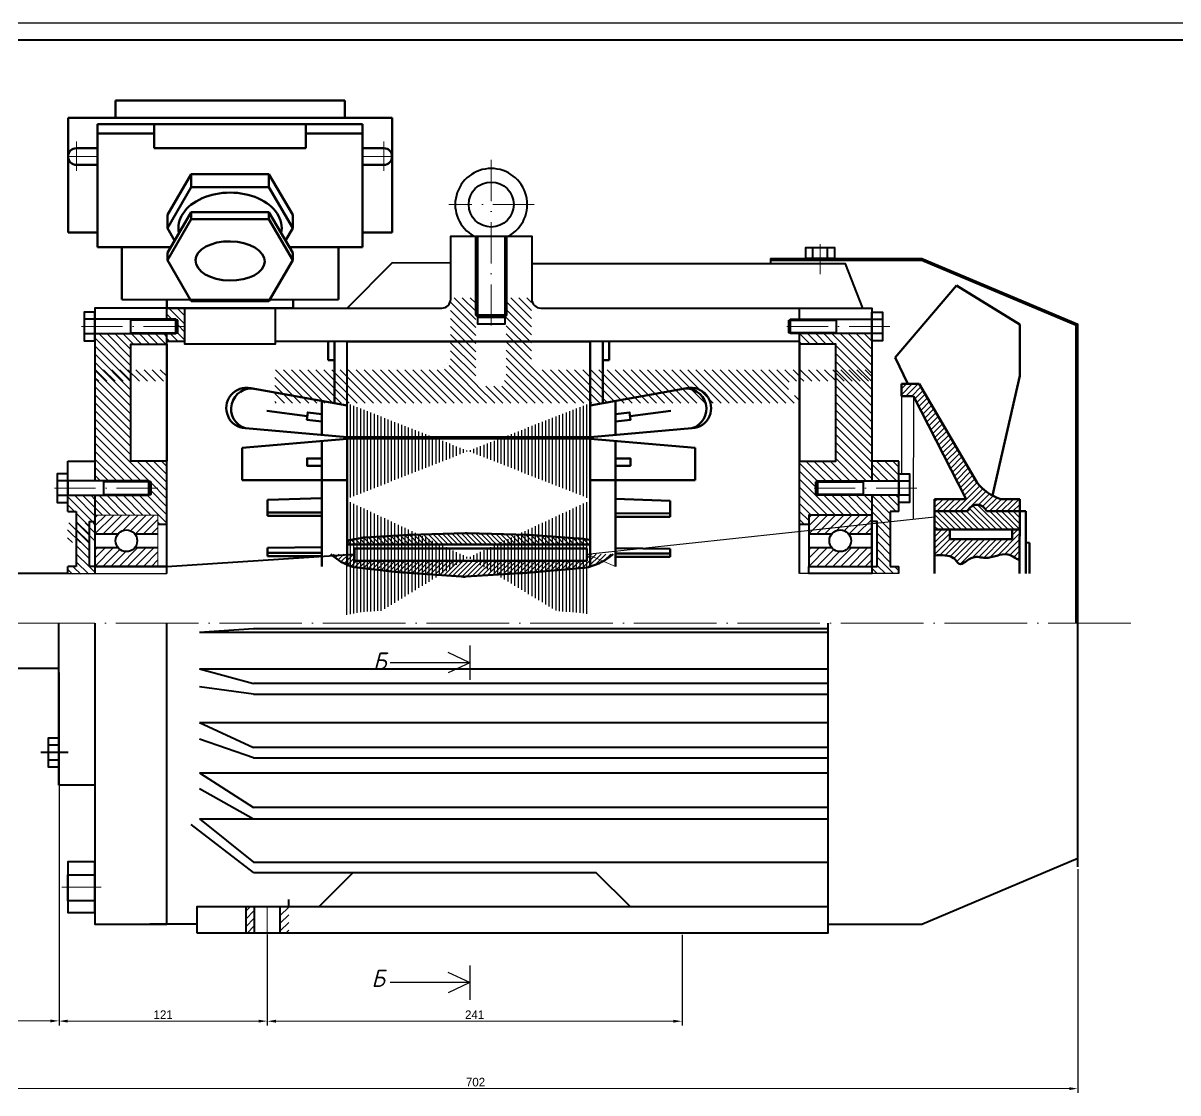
# Model space of a CAD drawing. Header units: millimetres. Extents: x 0 to 840, y 0 to 594.
# Drawn here: x 184 to 519.6, y 283 to 594 of the extents above; entities that cross this region are included whole.
import ezdxf

# ---------------------------------------------------------------- set-up
doc = ezdxf.new("R2010")
doc.units = ezdxf.units.MM
for name, pattern in [('ACAD_ISO04W100', [30, 24, -3, 0, -3]), ('ACAD_ISO10W100', [18, 12, -3, 0, -3]), ('DASHDOT', [25.4, 12.7, -6.35, 0, -6.35])]:
    doc.linetypes.add(name, pattern=pattern)
for name, color, linetype, lineweight in [('Размеры', 2, 'Continuous', 15), ('РамкаТолстая', 7, 'Continuous', 40), ('Толстая', 5, 'Continuous', 40), ('Тонкая', 3, 'Continuous', 20), ('ШтрихП', 7, 'ACAD_ISO10W100', 13), ('ШтрихПОсь', 7, 'ACAD_ISO04W100', 15)]:
    doc.layers.add(name, color=color, linetype=linetype, lineweight=lineweight)
doc.styles.add('ЕСКД', font='GOST Common.ttf', dxfattribs={"oblique": 15})
doc.dimstyles.new('2to1', dxfattribs={"dimtxt": 2.5, "dimasz": 2.5, "dimexe": 1.25, "dimexo": 0.625, "dimtad": 1, "dimlfac": 2, "dimtxsty": 'Standard', "dimcen": 2.5, "dimadec": 0, "dimazin": 0, "dimtfac": 1, "dimtmove": 0, "dimatfit": 3, "dimfxl": 1, "dimlwd": -1, "dimarcsym": 0})
pattern_1 = [(45, (-687.5532, -63.3303), (-0.8492381, 0.8492381), [])]

# ---------------------------------------------------------------- blocks, each defined once
blk = doc.blocks.new('*D8')
at = {"layer": 'Defpoints', "color": 0, "lineweight": -3, "transparency": 16777216}
for p in [(139.48, 406.82), (194.48, 405.82), (139.48, 303.94)]:
    blk.add_point(p, dxfattribs=at)
at = {"layer": 'Размеры', "color": 0, "lineweight": -2, "transparency": 16777216}
for p, q in [((139.48, 406.19), (139.48, 302.69)), ((194.48, 405.19), (194.48, 302.69))]:
    blk.add_line(p, q, dxfattribs=at)
at = {"layer": 'Размеры', "color": 0, "transparency": 16777216}
blk.add_line((191.98, 303.94), (141.98, 303.94), dxfattribs=at)
at = {"layer": 'Размеры', "color": 0, "lineweight": -3, "transparency": 16777216}
for points in [[(141.98, 304.35), (141.98, 303.52), (139.48, 303.94)], [(191.98, 304.35), (191.98, 303.52), (194.48, 303.94)]]:
    blk.add_solid(points, dxfattribs=at)
at = {"layer": 'Размеры', "color": 0, "transparency": 16777216, "insert": (167.54, 305.81), "char_height": 2.5, "attachment_point": 5}
blk.add_mtext('110', dxfattribs=at)
blk = doc.blocks.new('*D9')
at = {"layer": 'Defpoints', "color": 0, "lineweight": -3, "transparency": 16777216}
for p in [(254.98, 329.57), (375.48, 329.57), (375.48, 303.85)]:
    blk.add_point(p, dxfattribs=at)
at = {"layer": 'Размеры', "color": 0, "lineweight": -2, "transparency": 16777216}
for p, q in [((254.98, 328.94), (254.98, 302.6)), ((375.48, 328.94), (375.48, 302.6))]:
    blk.add_line(p, q, dxfattribs=at)
at = {"layer": 'Размеры', "color": 0, "transparency": 16777216}
blk.add_line((257.48, 303.85), (372.98, 303.85), dxfattribs=at)
at = {"layer": 'Размеры', "color": 0, "lineweight": -3, "transparency": 16777216}
for points in [[(257.48, 304.27), (257.48, 303.44), (254.98, 303.85)], [(372.98, 304.27), (372.98, 303.44), (375.48, 303.85)]]:
    blk.add_solid(points, dxfattribs=at)
at = {"layer": 'Размеры', "color": 0, "transparency": 16777216, "insert": (315.23, 305.73), "char_height": 2.5, "attachment_point": 5}
blk.add_mtext('241', dxfattribs=at)
blk = doc.blocks.new('*D10')
at = {"layer": 'Defpoints', "color": 0, "lineweight": -3, "transparency": 16777216}
for p in [(139.48, 410.82), (490.48, 348.71), (490.48, 284.26)]:
    blk.add_point(p, dxfattribs=at)
at = {"layer": 'Размеры', "color": 0, "lineweight": -2, "transparency": 16777216}
for p, q in [((139.48, 410.19), (139.48, 283.01)), ((490.48, 348.09), (490.48, 283.01))]:
    blk.add_line(p, q, dxfattribs=at)
at = {"layer": 'Размеры', "color": 0, "transparency": 16777216}
blk.add_line((141.98, 284.26), (487.98, 284.26), dxfattribs=at)
at = {"layer": 'Размеры', "color": 0, "lineweight": -3, "transparency": 16777216}
for points in [[(141.98, 284.67), (141.98, 283.84), (139.48, 284.26)], [(487.98, 284.67), (487.98, 283.84), (490.48, 284.26)]]:
    blk.add_solid(points, dxfattribs=at)
at = {"layer": 'Размеры', "color": 0, "transparency": 16777216, "insert": (315.49, 286.13), "char_height": 2.5, "attachment_point": 5}
blk.add_mtext('702', dxfattribs=at)
blk = doc.blocks.new('*D11')
at = {"layer": 'Defpoints', "color": 0, "lineweight": -3, "transparency": 16777216}
for p in [(194.48, 405.82), (254.98, 320.78, 155), (254.98, 303.88)]:
    blk.add_point(p, dxfattribs=at)
at = {"layer": 'Размеры', "color": 0, "lineweight": -2, "transparency": 16777216}
for p, q in [((194.48, 405.19), (194.48, 302.63)), ((254.98, 320.15), (254.98, 302.63))]:
    blk.add_line(p, q, dxfattribs=at)
at = {"layer": 'Размеры', "color": 0, "transparency": 16777216}
blk.add_line((196.98, 303.88), (252.48, 303.88), dxfattribs=at)
at = {"layer": 'Размеры', "color": 0, "lineweight": -3, "transparency": 16777216}
for points in [[(196.98, 304.29), (196.98, 303.46), (194.48, 303.88)], [(252.48, 304.29), (252.48, 303.46), (254.98, 303.88)]]:
    blk.add_solid(points, dxfattribs=at)
at = {"layer": 'Размеры', "color": 0, "transparency": 16777216, "insert": (224.73, 305.75), "char_height": 2.5, "attachment_point": 5}
blk.add_mtext('121', dxfattribs=at)

msp = doc.modelspace()

# ---------------------------------------------------------------- hatches: boundary and pattern name
at = {"transparency": 33554687}
h = msp.add_hatch(dxfattribs=at)
h.set_pattern_fill('ANSI31', color=256, scale=0.31367, angle=45, style=0)
h.set_pattern_definition([(90, (102.8603, 135.9725), (-0.9959035, 2e-16), [])])
h.paths.add_polyline_path([(278.1107, 483.5258), (278.1107, 455.6803), (313.441, 469.603)])
h.paths.add_polyline_path([(348.7713, 483.5258), (313.441, 469.603), (348.7713, 455.6803)])
h = msp.add_hatch(dxfattribs=at)
h.set_pattern_fill('ANSI31', color=256, scale=0.31367, angle=45, style=0)
h.set_pattern_definition([(90, (102.86, 136.1876), (-0.9959035, 2e-16), [])])
edge = h.paths.add_edge_path()
edge.add_line((278.1107, 422.0001), (281.7967, 422.7162))
edge.add_arc((284.6366, 405.4265), 17.5213, 91.262502, 99.327847, ccw=False)
edge.add_line((284.2506, 422.9436), (288.2528, 423.1667))
edge.add_line((288.2528, 423.1667), (313.441, 438.6042))
edge.add_line((313.441, 438.6042), (278.1107, 455.2082))
edge.add_line((278.1107, 455.2082), (278.1107, 422.0001))
edge = h.paths.add_edge_path()
edge.add_line((345.3035, 422.6503), (348.7713, 422.1814))
edge.add_line((348.7713, 422.1814), (348.7713, 455.2082))
edge.add_line((348.7713, 455.2082), (313.441, 438.6042))
edge.add_line((313.441, 438.6042), (339.0937, 423.1001))
edge.add_line((339.0937, 423.1001), (342.1848, 422.8684))
edge.add_arc((341.34, 388.3798), 34.4989, 83.402888, 88.596809, ccw=False)
h = msp.add_hatch(dxfattribs=at)
h.set_pattern_fill('ANSI31', scale=0.314, angle=90)
h.set_pattern_definition([(135, (-1.0474, 22.1116), (-0.7049501, -0.7049501), [])])
edge = h.paths.add_edge_path()
edge.add_arc((344.6823, 435.2283), 9, 82.312184, 85.895344)
edge.add_line((345.3265, 444.2052), (331.0612, 445.2289))
edge.add_arc((330.417, 436.252), 9, 85.895344, 88.441643)
edge.add_line((330.6618, 445.2486), (313.0513, 445.7277))
edge.add_arc((312.8065, 436.7311), 9, 88.441643, 91.835615)
edge.add_line((312.5183, 445.7264), (296.4111, 445.2102))
edge.add_arc((296.6994, 436.2149), 9, 91.835615, 93.318156)
edge.add_line((296.1785, 445.1998), (283.2049, 444.4476))
edge.add_arc((283.7259, 435.4627), 9, 93.318156, 100.862421)
edge.add_line((282.0298, 444.3014), (278.18, 443.5627))
edge.add_line((278.18, 443.5627), (278.18, 442.4767))
edge.add_line((278.18, 442.4767), (348.8555, 442.4767))
edge.add_line((348.8555, 442.4767), (348.8561, 443.7465))
edge.add_line((348.8561, 443.7465), (345.8863, 444.1474))
h = msp.add_hatch(dxfattribs=at)
h.set_pattern_fill('ANSI31', scale=0.314)
h.set_pattern_definition([(45, (-1.0474, 21.785), (-0.7049501, 0.7049501), [])])
edge = h.paths.add_edge_path()
edge.add_line((348.2805, 435.8475), (351.3332, 436.9321))
edge.add_arc((337.9196, 462.6573), 29.0123, 297.538533, 303.232082)
edge.add_line((353.8192, 438.3897), (355.5178, 439.6646))
edge.add_line((355.5178, 439.6646), (351.6626, 439.6327))
edge.add_line((351.6626, 439.6327), (347.8643, 439.6646))
edge.add_line((347.8643, 439.6646), (347.8643, 437.6753))
edge.add_line((347.8643, 437.6753), (280.3602, 437.6753))
edge.add_line((280.3602, 437.6753), (280.3588, 439.6645))
edge.add_line((280.3588, 439.6645), (276.2959, 439.6327))
edge.add_line((276.2959, 439.6327), (273.4292, 439.6646))
edge.add_line((273.4292, 439.6646), (274.2752, 438.903))
edge.add_arc((302.5545, 475.6927), 46.4026, 232.451522, 235.667134)
edge.add_line((276.3834, 437.3746), (277.404, 436.9039))
edge.add_arc((282.7806, 446.7152), 11.188, 241.277591, 256.428559)
edge.add_line((280.1552, 435.8397), (292.9301, 434.4016))
edge.add_line((292.9301, 434.4016), (311.284, 433.1115))
edge.add_arc((312.0947, 442.0749), 9, 264.831802, 273.542837)
edge.add_line((312.6509, 433.0921), (328.5285, 434.0752))
edge.add_arc((328.4384, 443.0747), 9, 270.573455, 275.03502)
edge.add_line((329.2283, 434.1094), (346.0135, 435.5883))
edge.add_arc((344.6223, 457.8014), 22.2567, 273.583634, 279.460239)
at = {"layer": 'Тонкая'}
h = msp.add_hatch(dxfattribs=at)
h.set_pattern_fill('ANSI31', scale=0.523412, angle=90, style=0)
h.set_pattern_definition([(135, (0, -17.9695), (-1.175093, -1.175093), [])])
edge = h.paths.add_edge_path()
edge.add_line((409.5958, 485.6938), (406.9787, 485.6938))
edge.add_line((406.9787, 485.6938), (406.9787, 485.9547))
edge.add_line((406.9787, 485.9547), (406.4553, 485.9547))
edge.add_line((406.4553, 485.9547), (406.4553, 489.6202))
edge.add_line((406.4553, 489.6202), (406.9787, 489.6203))
edge.add_line((406.9787, 489.6203), (406.9787, 489.8812))
edge.add_line((406.9787, 489.8812), (409.5958, 489.8811))
edge.add_line((409.5958, 489.8811), (409.5958, 493.2089))
edge.add_line((409.5958, 493.2089), (334.4468, 493.2089))
edge.add_arc((334.379, 495.8266), 2.6186, 180.345334, 271.482971, ccw=False)
edge.add_line((331.7605, 495.8109), (331.7604, 514.1454))
edge.add_line((331.7604, 514.1454), (324.4327, 514.1454))
edge.add_line((324.4327, 514.1454), (324.4327, 491.1153))
edge.add_line((324.4327, 491.1153), (323.9093, 490.5919))
edge.add_line((323.9093, 490.5919), (323.9093, 488.4982))
edge.add_line((323.9093, 488.4982), (316.0581, 488.4982))
edge.add_line((316.0581, 488.4982), (316.0581, 490.5919))
edge.add_line((316.0581, 490.5919), (315.5347, 491.1153))
edge.add_line((315.5347, 491.1153), (315.5347, 514.1454))
edge.add_line((315.5347, 514.1454), (308.2069, 514.1454))
edge.add_line((308.2069, 514.1454), (308.221, 495.8109))
edge.add_arc((305.5801, 495.8499), 2.6412, 270.982393, 359.153655, ccw=False)
edge.add_line((305.6254, 493.209), (257.1743, 493.2089))
edge.add_line((257.1743, 493.2089), (257.1742, 483.5258))
edge.add_line((257.1742, 483.5258), (409.5958, 483.5258))
edge.add_line((409.5958, 483.5258), (409.5958, 485.6938))
h = msp.add_hatch(dxfattribs=at)
h.set_pattern_fill('ANSI31', scale=0.523412, angle=90, style=0)
h.set_pattern_definition([(135, (52.7321, 10.3384), (-1.175093, -1.175093), [])])
h.paths.add_polyline_path([(231.073, 507.3395), (231.0733, 511.2472), (225.8392, 511.2472), (225.8392, 507.9194), (228.4562, 507.9194), (228.4562, 507.6585), (228.9796, 507.6585), (228.9796, 503.993), (228.4562, 503.993), (228.4562, 503.7321), (227.7046, 503.7321), (225.8392, 503.7321), (225.8392, 501.5641), (231.0733, 501.5641), (231.073, 502.8955)])
h = msp.add_hatch(dxfattribs=at)
h.set_pattern_fill('ANSI31', scale=0.523412, angle=90, style=0)
h.paths.add_polyline_path([(225.8388, 466.6733), (215.3706, 466.6733), (215.3706, 500.6951), (225.8388, 500.6951), (225.8388, 503.6482), (204.9024, 503.6482), (204.9024, 460.9158), (220.6047, 460.9158), (221.1281, 460.6549), (221.1281, 456.9894), (220.6047, 456.7285), (204.9024, 456.7285), (204.9024, 450.9709), (223.2218, 450.9709), (223.2218, 448.3539), (225.8388, 448.3539)])
h = msp.add_hatch(dxfattribs=at)
h.set_pattern_fill('ANSI31', scale=0.523412, angle=90, style=0)
h.set_pattern_definition([(135, (236.4684, 0.0552), (-1.175093, -1.175093), [])])
h.paths.add_polyline_path([(409.6652, 466.6733), (420.1334, 466.6733), (420.1336, 500.6951), (409.6654, 500.6951), (409.6654, 503.6482), (430.6015, 503.6482), (430.6019, 460.9433), (414.8995, 460.8882), (414.3761, 460.6549), (414.3761, 456.9894), (414.8995, 456.7285), (430.6019, 456.7285), (430.6019, 450.9709), (412.2824, 450.9709), (412.2824, 448.3539), (409.6654, 448.3539)])
h = msp.add_hatch(dxfattribs=at)
h.set_pattern_fill('ANSI31', scale=0.523412, angle=90, style=0)
h.set_pattern_definition([(135, (-9.1223, 7.0651), (-1.175093, -1.175093), [])])
h.paths.add_polyline_path([(225.7695, 493.2089), (204.8331, 493.2089), (204.8331, 489.8811), (225.7695, 489.8811)])
h = msp.add_hatch(dxfattribs=at)
h.set_pattern_fill('ANSI31', scale=0.523412, angle=90, style=0)
h.set_pattern_definition([(135, (195.6404, 7.0651), (-1.175093, -1.175093), [])])
h.paths.add_polyline_path([(430.5322, 493.2089), (409.5958, 493.2089), (409.5958, 489.8811), (430.5322, 489.8811)])
h = msp.add_hatch(dxfattribs=at)
h.set_pattern_fill('ANSI31', scale=0.378269, style=0)
h.set_pattern_definition(pattern_1)
h.paths.add_polyline_path([(458.0134, 455.6475), (448.8783, 455.6475), (448.8783, 452.117), (458.5206, 452.117, -0.69407154), (463.9409, 452.117), (473.5833, 452.117), (473.587, 455.6475), (468.0786, 455.6475, -0.15316732), (461.1221, 460.5547), (444.4214, 489.0957), (439.2404, 489.0957), (439.2404, 485.5652), (442.7709, 485.5652)])
h = msp.add_hatch(dxfattribs=at)
h.set_pattern_fill('ANSI31', scale=0.523412, angle=90, style=0)
h.set_pattern_definition([(135, (-18.1636, -27.9278), (-1.175093, -1.175093), [])])
h.paths.add_polyline_path([(438.4527, 466.6733), (430.6015, 466.6733), (430.6015, 460.9158), (438.4527, 460.9158)])
h = msp.add_hatch(dxfattribs=at)
h.set_pattern_fill('ANSI31', scale=0.523412, angle=90, style=0)
h.paths.add_polyline_path([(203.3379, 448.9435), (204.9081, 448.9435), (204.9016, 456.5329), (197.0504, 456.5329), (197.0512, 454.6348), (197.0512, 451.8222), (199.498, 451.8222), (199.4988, 435.8523), (197.0528, 435.8523), (197.0504, 433.7645), (204.9016, 433.7645), (204.9025, 435.8582), (203.333, 435.8582)])
h = msp.add_hatch(dxfattribs=at)
h.set_pattern_fill('ANSI31', scale=0.523412, angle=90, style=0)
h.set_pattern_definition([(135, (-10.451, -2e-13), (-1.175093, -1.175093), [])])
h.paths.add_polyline_path([(438.4527, 436.0478), (436.0059, 436.0478), (436.0059, 452.0178), (438.4527, 452.0178), (438.4527, 456.7285), (430.6015, 456.7285), (430.6015, 449.139), (432.1718, 449.139), (432.1718, 436.0537), (430.6015, 435.979), (430.6015, 433.9601), (438.4527, 433.9601)])
h.paths.add_polyline_path([(432.1718, 449.139), (432.1718, 449.1764), (432.1718, 436.0163), (432.1718, 436.0537)], flags=17)
h = msp.add_hatch(dxfattribs=at)
h.set_pattern_fill('ANSI31', scale=0.378269, angle=90, style=0)
h.set_pattern_definition([(135, (-687.5532, -63.3303), (-0.8492381, -0.8492381), [])])
h.paths.add_polyline_path([(473.5777, 446.7512), (473.5833, 452.117), (463.9409, 452.117, 0.69407154), (458.5206, 452.117), (448.8783, 452.117), (448.8783, 446.777)])
h = msp.add_hatch(dxfattribs=at)
h.set_pattern_fill('ANSI31', scale=0.523412, angle=180, style=0)
h.set_pattern_definition([(225, (139.4759, 262.5427), (1.175093, -1.175093), [])])
h.paths.add_polyline_path([(204.9024, 450.9709), (204.9024, 445.4953), (211.6268, 445.4953, -0.4753116), (216.4973, 445.4953), (223.2218, 445.4953), (223.2218, 450.9709)])
h.paths.add_polyline_path([(211.6268, 441.5293), (204.9024, 441.5293), (204.9024, 436.0537), (223.2218, 436.0537), (223.2218, 441.5293), (216.4973, 441.5293, -0.4753116)])
h = msp.add_hatch(dxfattribs=at)
h.set_pattern_fill('ANSI31', scale=0.523412, angle=180, style=0)
h.set_pattern_definition([(225, (346.8556, 262.5427), (1.175093, -1.175093), [])])
h.paths.add_polyline_path([(412.2821, 450.9709), (412.2821, 445.4953), (419.0066, 445.4953, -0.4753116), (423.8771, 445.4953), (430.6015, 445.4953), (430.6015, 450.9709)])
h.paths.add_polyline_path([(419.0066, 441.5293), (412.2821, 441.5293), (412.2821, 436.0537), (430.6015, 436.0537), (430.6015, 441.5293), (423.8771, 441.5293, -0.4753116)])
h = msp.add_hatch(dxfattribs=at)
h.set_pattern_fill('ANSI31', scale=0.523412, angle=180, style=0)
h.set_pattern_definition([(225, (346.8556, 262.5427), (1.175093, -1.175093), [])])
h.paths.add_polyline_path([(430.6015, 450.9709), (430.6015, 445.4953), (423.8771, 445.4953, 0.4753116), (419.0066, 445.4953), (412.2821, 445.4953), (412.2821, 450.9709)])
h.paths.add_polyline_path([(423.8771, 441.5293), (430.6015, 441.5293), (430.6015, 436.0537), (412.2821, 436.0537), (412.2821, 441.5293), (419.0066, 441.5293, 0.4753116)])
h = msp.add_hatch(dxfattribs=at)
h.set_pattern_fill('ANSI31', scale=0.523412, angle=90, style=0)
h.set_pattern_definition([(135, (15.1532, -8.3547), (-1.175093, -1.175093), [])])
h.paths.add_polyline_path([(204.8331, 448.7189), (196.9819, 448.7189), (196.9819, 442.9614), (204.8331, 442.9614)])
h = msp.add_hatch(dxfattribs=at)
h.set_pattern_fill('ANSI31', scale=0.378269, style=0)
h.set_pattern_definition(pattern_1)
edge = h.paths.add_edge_path()
edge.add_spline(control_points=[(448.8783, 439.2744), (450.7843, 439.4413), (454.6119, 439.2952), (456.1184, 435.3889), (459.7963, 439.6855), (464.5635, 437.6596), (469.4388, 440.8298), (472.3872, 438.4055), (473.5683, 437.7915)], knot_values=[8.39764704, 8.39764704, 8.39764704, 8.39764704, 15.65161844, 20.21215071, 29.15591881, 36.1428954, 49.20022098, 56.92013542, 56.92013542, 56.92013542, 56.92013542], degree=3, periodic=0)
edge.add_line((473.5683, 437.7915), (473.5777, 446.7512))
edge.add_line((473.5777, 446.7512), (471.4253, 446.7534))
edge.add_line((471.4253, 446.7534), (471.4224, 443.9479))
edge.add_line((471.4224, 443.9479), (453.263, 443.9479))
edge.add_line((453.263, 443.9479), (453.263, 446.7724))
edge.add_line((453.263, 446.7724), (448.8783, 446.777))
edge.add_line((448.8783, 446.777), (448.8783, 439.2744))
at = {"layer": 'ШтрихП'}
h = msp.add_hatch(dxfattribs=at)
h.set_pattern_fill('ANSI31', color=256, scale=0.5)
h.set_pattern_definition([(45, (29.6763, -1e-12), (-1.122532, 1.122532), [])])
h.paths.add_polyline_path([(251.2259, 337.0662), (248.7414, 337.0662), (248.7414, 329.5662), (251.2259, 329.5662)])
h = msp.add_hatch(dxfattribs=at)
h.set_pattern_fill('ANSI31', color=256, scale=0.5)
h.set_pattern_definition([(45, (29.6763, 0), (-1.122532, 1.122532), [])])
h.paths.add_polyline_path([(258.7259, 337.0662), (261.2104, 337.0662), (261.2104, 329.5662), (258.7259, 329.5662)])

# ---------------------------------------------------------------- linework, layer by layer
at = {"color": 7, "linetype": 'Continuous'}
msp.add_line((840, 594), (0, 594), dxfattribs=at)
at = {"lineweight": 50, "transparency": 33554687}
for p, q in [((270.8439, 455.8969, -1028.614), (255.0128, 455.3751, -1028.614)), ((255.0128, 451.732, -1028.614), (255.0128, 455.3751, -1028.614)), ((356.1768, 455.6596, -1028.614), (372.0079, 455.1378, -1028.614)), ((372.0079, 451.4947, -1028.614), (372.0079, 455.1378, -1028.614)), ((255.0128, 450.732, -1028.614), (255.0128, 451.732, -1028.614)), ((255.0128, 451.732, -1028.614), (270.8439, 451.6999, -1028.614)), ((270.8439, 450.732, -1028.614), (255.0128, 450.732, -1028.614)), ((372.0079, 451.4947, -1028.614), (356.1768, 451.4626, -1028.614)), ((356.1768, 450.4947, -1028.614), (372.0079, 450.4947, -1028.614)), ((372.0079, 450.4947, -1028.614), (372.0079, 451.4947, -1028.614)), ((255.0128, 440.0531, -1028.614), (255.0128, 441.453, -1028.614)), ((255.0128, 440.0531, -1028.614), (255.0128, 441.453, -1028.614)), ((255.0138, 441.453, -1028.614), (255.0128, 441.453, -1028.614)), ((255.0128, 439.0531, -1028.614), (255.0128, 440.0531, -1028.614)), ((255.0128, 440.0531, -1028.614), (270.8439, 440.0484, -1028.614)), ((270.8439, 441.6127, -1028.614), (255.0138, 441.453, -1028.614)), ((278.18, 442.4767, -1235.4808), (348.8478, 442.4767, -1235.4808)), ((280.359, 437.6753, -1235.4808), (280.359, 441.2815, -1235.4808)), ((280.359, 441.2815, -1235.4808), (347.8643, 441.2815, -1235.4808)), ((347.8643, 437.6753, -1235.4808), (347.8643, 441.2815, -1235.4808)), ((356.1768, 441.3754, -1028.614), (372.0069, 441.2156, -1028.614)), ((372.0079, 439.8158, -1028.614), (356.1768, 439.8111, -1028.614)), ((372.0069, 441.2156, -1028.614), (372.0079, 441.2156, -1028.614)), ((372.0079, 439.8158, -1028.614), (372.0079, 441.2156, -1028.614)), ((372.0079, 439.8158, -1028.614), (372.0079, 441.2156, -1028.614)), ((372.0079, 438.8158, -1028.614), (372.0079, 439.8158, -1028.614)), ((270.8439, 439.0531, -1028.614), (255.0128, 439.0531, -1028.614)), ((280.359, 437.6753, -1235.4808), (347.8643, 437.6753, -1235.4808)), ((356.1768, 438.8158, -1028.614), (372.0079, 438.8158, -1028.614))]:
    msp.add_line(p, q, dxfattribs=at)
at = {"linetype": 'Continuous', "transparency": 33554687}
for p, q in [((313.8438, 413.0756), (313.8438, 403.0756)), ((313.8486, 320.0912, -773.7965), (313.8486, 310.0912, -773.7965))]:
    msp.add_line(p, q, dxfattribs=at)
at = {"transparency": 33554687}
for p, q in [((313.8438, 408.0756), (307.4997, 411.034)), ((313.8438, 408.0756), (290.6638, 408.0756)), ((313.8438, 408.0756), (307.4997, 405.1173)), ((313.8486, 315.0912, -773.7965), (307.5044, 318.0496, -773.7965)), ((313.8486, 315.0912, -773.7965), (290.6686, 315.0912, -773.7965)), ((313.8486, 315.0912, -773.7965), (307.5044, 312.1329, -773.7965))]:
    msp.add_line(p, q, dxfattribs=at)
at = {"color": 18, "true_color": 0x000000}
msp.add_line((360.4759, 337.0662, -1028.614), (350.4759, 347.0662, -1028.614), dxfattribs=at)
at = {"color": 18, "linetype": 'ByBlock', "true_color": 0x000000}
msp.add_line((417.9759, 329.5662, -1028.614), (234.4759, 329.5662, -1028.614), dxfattribs=at)
at = {"lineweight": 50, "transparency": 33554687, "elevation": -1235.4808}
for points in [[(278.1936, 443.5653), (282.0298, 444.3014, -0.03292996), (283.2049, 444.4476), (296.1785, 445.1998, -0.00646889), (296.4111, 445.2102), (312.5183, 445.7264, -0.01481008), (313.0513, 445.7277), (330.6618, 445.2486, -0.01111078), (331.0612, 445.2289), (345.3265, 444.2052, -0.01563576), (345.8863, 444.1474), (348.8546, 443.7467)], [(273.4292, 439.6646), (274.2752, 438.903, 0.01403168), (276.3834, 437.3746), (277.404, 436.9039, 0.06620504), (280.1552, 435.8397), (292.9301, 434.4016, -0.39674789), (292.9301, 434.4016), (311.284, 433.1115, 0.03802737), (312.6509, 433.0921), (328.5285, 434.0752, 0.01946971), (329.2283, 434.1094), (346.0135, 435.5883, 0.02564715), (348.2805, 435.8475), (351.3332, 436.9321, 0.02484791), (353.8192, 438.3897), (355.5178, 439.6646)]]:
    msp.add_lwpolyline(points, format="xyb", dxfattribs=at)
at = {"layer": 'РамкаТолстая', "color": 7, "linetype": 'Continuous'}
msp.add_line((835, 589), (20, 589), dxfattribs=at)
at = {"layer": 'Толстая', "color": 7, "lineweight": 50}
for p, q in [((210.8609, 571.5356, -1028.614), (277.4974, 571.5356, -1028.614)), ((210.8609, 566.438, -1028.614), (210.8609, 571.5356, -1028.614)), ((277.4974, 566.438, -1028.614), (277.4974, 571.5356, -1028.614)), ((197.1057, 533.1717, -1028.614), (197.1057, 566.438, -1028.614)), ((197.1057, 566.438, -1028.614), (291.2526, 566.438, -1028.614)), ((205.6645, 528.8923, -1028.614), (205.6645, 564.6559, -1028.614)), ((205.6645, 564.6559, -1028.614), (282.6938, 564.6559, -1028.614)), ((205.6645, 564.6559, -1028.614), (205.6645, 564.6559, -1028.614)), ((222.1708, 561.9048, -1028.614), (222.1708, 564.6559, -1028.614)), ((266.1875, 557.6254, -1028.614), (266.1875, 564.6559, -1028.614)), ((282.6938, 528.8923, -1028.614), (282.6938, 564.6559, -1028.614)), ((291.2526, 533.1717, -1028.614), (291.2526, 566.438, -1028.614)), ((205.6645, 561.9048, -1028.614), (222.1708, 561.9048, -1028.614)), ((222.1708, 561.9048, -1028.614), (222.1708, 557.6254, -1028.614)), ((282.6938, 561.9048, -1028.614), (266.1875, 561.9048, -1028.614)), ((205.6645, 557.6254, -1028.614), (199.5271, 557.6254, -1028.614)), ((205.6645, 557.6254, -1028.614), (202.3074, 557.6254, -1028.614)), ((222.1708, 557.6254, -1028.614), (266.1875, 557.6254, -1028.614)), ((282.6938, 557.6254, -1028.614), (286.0509, 557.6254, -1028.614)), ((282.6938, 557.6254, -1028.614), (288.8312, 557.6254, -1028.614)), ((205.6645, 552.7826, -1028.614), (199.5271, 552.7826, -1028.614)), ((282.6938, 552.7826, -1028.614), (288.8312, 552.7826, -1028.614)), ((232.8693, 550.1266, -1028.614), (225.9917, 538.2142, -1028.614)), ((255.489, 550.1266, -1028.614), (232.8693, 550.1266, -1028.614)), ((232.8693, 550.1266, -1028.614), (232.8693, 546.2772, -1028.614)), ((255.489, 550.1266, -1028.614), (262.3666, 538.2142, -1028.614)), ((255.489, 550.1266, -1028.614), (255.489, 546.2772, -1028.614)), ((232.8693, 546.2772, -1028.614), (225.9917, 534.3648, -1028.614)), ((255.489, 546.2772, -1028.614), (232.8693, 546.2772, -1028.614)), ((255.489, 546.2772, -1028.614), (262.3666, 534.3648, -1028.614)), ((232.8693, 539.0821, -1028.614), (225.9917, 527.1697, -1028.614)), ((225.9917, 538.2142, -1028.614), (225.9917, 534.3648, -1028.614)), ((232.8693, 536.9591, -1028.614), (225.9917, 525.0468, -1028.614)), ((255.489, 539.0821, -1028.614), (232.8693, 539.0821, -1028.614)), ((232.8693, 539.0821, -1028.614), (232.8693, 536.9591, -1028.614)), ((255.489, 536.9591, -1028.614), (232.8693, 536.9591, -1028.614)), ((255.489, 539.0821, -1028.614), (255.489, 536.9591, -1028.614)), ((255.489, 539.0821, -1028.614), (262.3666, 527.1697, -1028.614)), ((255.489, 536.9591, -1028.614), (262.3666, 525.0468, -1028.614)), ((262.3666, 538.2142, -1028.614), (262.3666, 534.3648, -1028.614)), ((228.0687, 530.7673, -1028.614), (225.9917, 534.3648, -1028.614)), ((260.2896, 530.7673, -1028.614), (262.3666, 534.3648, -1028.614)), ((205.6645, 533.1717, -1028.614), (197.1057, 533.1717, -1028.614)), ((282.6938, 533.1717, -1028.614), (291.2526, 533.1717, -1028.614)), ((205.6645, 528.8923, -1028.614), (226.9862, 528.8923, -1028.614)), ((212.695, 513.6087, -1028.614), (212.695, 528.8923, -1028.614)), ((225.9917, 527.1697, -1028.614), (225.9917, 525.0468, -1028.614)), ((261.3721, 528.8923, -1028.614), (282.6938, 528.8923, -1028.614)), ((262.3666, 527.1697, -1028.614), (262.3666, 525.0468, -1028.614)), ((275.6634, 513.6087, -1028.614), (275.6634, 528.8923, -1028.614)), ((232.8693, 513.1344, -1028.614), (225.9917, 525.0468, -1028.614)), ((255.489, 513.1344, -1028.614), (262.3666, 525.0468, -1028.614)), ((437.4103, 496.7824, -1859.5405), (455.2121, 517.7344, -1859.5405)), ((455.2121, 517.7344, -1859.5405), (473.5833, 506.3979, -1859.5405)), ((225.8388, 513.6087, -1028.614), (225.8388, 511.1633, -1028.614)), ((262.5195, 511.1633, -1028.614), (262.5195, 513.6087, -1028.614)), ((225.8388, 511.1633, -1028.614), (262.5195, 511.1633, -1028.614)), ((255.489, 513.1344, -1028.614), (232.8693, 513.1344, -1028.614)), ((473.5833, 491.487, -1859.5405), (473.5833, 506.3979, -1859.5405)), ((272.6779, 501.4802, -1028.614), (272.6779, 496.0155, -1028.614)), ((274.512, 483.5195, -1028.614), (274.512, 501.4802, -1028.614)), ((348.8406, 473.6347, -1028.614), (348.8406, 501.4802, -1028.614)), ((352.5087, 483.5195, -1028.614), (352.5087, 501.4802, -1028.614)), ((354.3427, 501.4802, -1028.614), (354.3427, 496.0155, -1028.614)), ((441.0837, 489.0957, -1859.5405), (437.4103, 496.7824, -1859.5405)), ((272.6779, 496.0155, -1028.614), (274.512, 496.0155, -1028.614)), ((354.3427, 496.0155, -1028.614), (352.5087, 496.0155, -1028.614)), ((473.5833, 491.487, -1859.5405), (465.6531, 456.6822, -1859.5405)), ((278.18, 482.8636, -1028.614), (250.1721, 487.8722, -1028.614)), ((348.8406, 482.8636, -1028.614), (376.8486, 487.8722, -1028.614)), ((439.2404, 489.0957, -1859.5405), (444.4214, 489.0957, -1859.5405)), ((439.2404, 485.5652, -1859.5405), (439.2404, 489.0957, -1859.5405)), ((444.4214, 489.0957, -1859.5405), (461.1221, 460.5547, -1859.5405)), ((270.8439, 474.2765, -1028.614), (270.8439, 484.1755, -1028.614)), ((356.1768, 474.2765, -1028.614), (356.1768, 484.1755, -1028.614)), ((442.7709, 485.5652, -1859.5405), (439.2404, 485.5652, -1859.5405)), ((458.0134, 455.6475, -1859.5405), (442.7709, 485.5652, -1859.5405)), ((254.8269, 481.3204, -1028.614), (266.616, 479.7653, -1028.614)), ((372.1937, 481.3204, -1028.614), (360.4046, 479.7653, -1028.614)), ((278.18, 473.1626, -1028.614), (247.7292, 470.4985, -1028.614)), ((278.18, 473.6347, -1028.614), (248.6374, 476.1994, -1028.614)), ((278.18, 436.0537, -1028.614), (278.18, 473.1626, -1028.614)), ((348.8406, 473.6347, -1028.614), (378.3832, 476.1994, -1028.614)), ((348.8406, 436.0537, -1028.614), (348.8406, 473.1626, -1028.614)), ((348.8406, 473.1626, -1028.614), (379.2915, 470.4985, -1028.614)), ((247.7292, 470.4985, -1028.614), (247.7292, 461.1422, -1028.614)), ((270.8439, 436.0537, -1028.614), (270.8439, 472.5207, -1028.614)), ((356.1768, 436.0537, -1028.614), (356.1768, 472.5207, -1028.614)), ((379.2915, 470.4985, -1028.614), (379.2915, 461.1422, -1028.614)), ((247.7292, 461.1422, -1028.614), (278.18, 461.1422, -1028.614)), ((379.2915, 461.1422, -1028.614), (348.8406, 461.1422, -1028.614)), ((448.8783, 455.6475, -1859.5405), (448.8783, 433.9601, -1859.5405)), ((448.8783, 455.6475, -1859.5405), (458.0134, 455.6475, -1859.5405)), ((473.587, 455.6475, -1859.5405), (468.0786, 455.6475, -1859.5405)), ((473.587, 455.6475, -1859.5405), (473.5643, 433.9601, -1859.5405)), ((448.8783, 452.117, -1859.5405), (458.5206, 452.117, -1859.5405)), ((463.9409, 452.117, -1859.5405), (473.5833, 452.117, -1859.5405)), ((473.5833, 452.117, -1859.5405), (475.3702, 452.1039, -1859.5405)), ((475.3702, 452.1039, -1859.5405), (475.3702, 433.9601, -1859.5405)), ((448.8783, 446.777, -1859.5405), (473.5777, 446.7512, -1859.5405)), ((453.263, 446.7724, -1859.5405), (453.263, 443.9479, -1859.5405)), ((471.4224, 443.9479, -1859.5405), (471.4253, 446.7534, -1859.5405)), ((453.263, 443.9479, -1859.5405), (471.4224, 443.9479, -1859.5405)), ((475.3702, 443.032, -1859.5405), (476.4476, 442.9525, -1859.5405)), ((476.4476, 442.9525, -1859.5405), (476.4476, 433.9601, -1859.5405))]:
    msp.add_line(p, q, dxfattribs=at)
at = {"layer": 'Толстая', "color": 7}
for p, q in [((401.1818, 525.6001, -1028.614), (445.1484, 525.6001, -1028.614)), ((401.1818, 525.6001, -1028.614), (401.1818, 525.0766, -1028.614)), ((401.1818, 525.6001, -1028.614), (401.1818, 524.0298, -1028.614)), ((401.1818, 525.0766, -1028.614), (445.1484, 525.0766, -1028.614)), ((445.1484, 525.6001, -1028.614), (490.4772, 506.4526, -1028.614)), ((445.1484, 525.0766, -1028.614), (489.9538, 506.2314, -1028.614)), ((212.695, 513.6087, -1028.614), (275.6634, 513.6087, -1028.614)), ((225.8388, 511.1633, -1028.614), (278.18, 511.1633, -1028.614)), ((315.604, 509.0697, -1028.614), (316.1274, 508.5462, -1028.614)), ((316.1274, 508.5462, -1028.614), (323.9786, 508.5462, -1028.614)), ((323.9786, 508.5462, -1028.614), (324.502, 509.0697, -1028.614)), ((489.9538, 419.5662, -1028.614), (489.9538, 506.2314, -1028.614)), ((490.4772, 348.7137, -1028.614), (490.4772, 506.4526, -1028.614)), ((231.073, 501.4802, -1028.614), (225.8388, 501.4802, -1028.614)), ((409.6651, 501.4802, -1028.614), (257.2436, 501.4802, -1028.614)), ((348.8406, 473.1626, -1028.614), (348.8406, 473.1626, -1028.614)), ((197.0512, 466.6733, -1028.614), (204.9024, 466.6733, -1028.614)), ((197.0512, 452.0178, -1028.614), (197.0512, 466.6733, -1028.614)), ((204.9024, 466.6733, -1028.614), (204.9024, 460.9158, -1028.614)), ((438.4527, 466.6733, -1028.614), (430.6015, 466.6733, -1028.614)), ((430.6015, 466.6733, -1028.614), (430.6015, 460.9158, -1028.614)), ((438.4527, 452.0178, -1028.614), (438.4527, 466.6733, -1028.614)), ((220.6047, 460.9158, -1028.614), (221.1281, 460.6549, -1028.614)), ((221.1281, 460.6549, -1028.614), (221.1281, 456.9894, -1028.614)), ((414.8992, 460.9158, -1028.614), (414.3758, 460.6549, -1028.614)), ((414.3758, 460.6549, -1028.614), (414.3758, 456.9894, -1028.614)), ((204.9024, 456.7285, -1028.614), (204.9024, 433.9601, -1028.614)), ((221.1281, 456.9894, -1028.614), (220.6047, 456.7285, -1028.614)), ((414.3758, 456.9894, -1028.614), (414.8992, 456.7285, -1028.614)), ((414.3758, 456.9894, -1028.614), (414.8992, 456.7285, -1028.614)), ((197.0512, 452.0178, -1028.614), (199.498, 452.0178, -1028.614)), ((199.498, 452.0178, -1028.614), (199.498, 436.0478, -1028.614)), ((438.4527, 452.0178, -1028.614), (436.0059, 452.0178, -1028.614)), ((436.0059, 452.0178, -1028.614), (436.0059, 436.0478, -1028.614)), ((223.2218, 448.3539, -1028.614), (225.8388, 448.3539, -1028.614)), ((409.6651, 448.3539, -1028.614), (412.2821, 448.3539, -1028.614)), ((204.9024, 445.4953, -1028.614), (211.6268, 445.4953, -1028.614)), ((216.4973, 445.4953, -1028.614), (223.2218, 445.4953, -1028.614)), ((412.2821, 445.4953, -1028.614), (419.0066, 445.4953, -1028.614)), ((423.8771, 445.4953, -1028.614), (430.6015, 445.4953, -1028.614)), ((204.9024, 441.5293, -1028.614), (211.6268, 441.5293, -1028.614)), ((216.4973, 441.5293, -1028.614), (223.2218, 441.5293, -1028.614)), ((225.8388, 436.0537, -1028.614), (280.359, 439.6646, -1235.4808)), ((412.2821, 441.5293, -1028.614), (419.0066, 441.5293, -1028.614)), ((423.8771, 441.5293, -1028.614), (430.6015, 441.5293, -1028.614)), ((199.498, 436.0478, -1028.614), (197.0512, 436.0478, -1028.614)), ((197.0512, 433.9601, -1028.614), (197.0512, 436.0478, -1028.614)), ((436.0059, 436.0478, -1028.614), (438.4527, 436.0478, -1028.614)), ((438.4527, 433.9601, -1028.614), (438.4527, 436.0478, -1028.614)), ((194.4759, 372.4592, -1028.614), (194.4759, 419.5662, -1028.614)), ((204.9024, 419.5662, -1028.614), (204.9024, 372.4592, -1028.614)), ((417.9759, 329.5662, -1028.614), (417.9759, 419.5662, -1028.614)), ((235.3071, 416.9492, -1028.614), (251.0094, 417.996, -1028.614)), ((235.3071, 416.9492, -1028.614), (417.9759, 416.9492, -1028.614)), ((251.0094, 417.996, -1028.614), (417.9759, 417.996, -1028.614)), ((235.3071, 406.2441, -1028.614), (251.0094, 402.0277, -1028.614)), ((235.3071, 406.2441, -1028.614), (417.9759, 406.2441, -1028.614)), ((251.0094, 398.9092, -1028.614), (235.3071, 401.09, -1028.614)), ((417.9759, 402.0277, -1028.614), (251.0094, 402.0277, -1028.614)), ((401.1818, 402.0277, -1028.614), (401.1818, 402.0277, -1028.614)), ((251.0094, 398.9092, -1028.614), (417.9759, 398.9092, -1028.614)), ((235.3071, 390.71, -1028.614), (251.0094, 383.4519, -1028.614)), ((235.3071, 390.71, -1028.614), (417.9759, 390.71, -1028.614)), ((251.0094, 380.4023, -1028.614), (235.3071, 385.792, -1028.614)), ((417.9759, 383.4519, -1028.614), (251.0094, 383.4519, -1028.614)), ((197.0929, 381.9645, -1028.614), (189.2418, 381.9645, -1028.614)), ((251.0094, 380.4023, -1028.614), (417.9759, 380.4023, -1028.614)), ((235.3071, 376.0526, -1028.614), (251.0094, 365.9734, -1028.614)), ((235.3071, 376.0526, -1028.614), (417.9759, 376.0526, -1028.614)), ((204.9024, 372.4592, -1028.614), (194.4759, 372.4592, -1028.614)), ((235.3071, 371.5202, -1028.614), (251.0094, 362.7174, -1028.614)), ((417.9759, 365.9734, -1028.614), (251.0094, 365.9734, -1028.614)), ((235.3071, 362.7174, -1028.614), (251.0094, 350.1233, -1028.614)), ((235.3071, 362.7174, -1028.614), (417.9759, 362.7174, -1028.614)), ((252.0094, 362.7174, -1028.614), (417.9759, 362.7174, -1028.614)), ((251.0094, 347.0662, -1028.614), (232.9014, 361.049, -1028.614)), ((251.0094, 350.1233, -1028.614), (417.9759, 350.1233, -1028.614)), ((445.1484, 332.0662, -1028.614), (490.4772, 351.2137, -1028.614)), ((251.0094, 347.0662, -1028.614), (350.4759, 347.0662, -1028.614)), ((269.9759, 337.0662, -1028.614), (279.9759, 347.0662, -1028.614)), ((269.9759, 337.0662, -1028.614), (279.9759, 347.0662, -1028.614)), ((360.4759, 337.0662, -1028.614), (350.4759, 347.0662, -1028.614)), ((261.2104, 337.0662, -1028.614), (261.2104, 339.2166, -1581.4816)), ((248.7414, 337.0662, -1028.614), (248.7414, 329.5662, -1028.614)), ((234.4759, 332.0662, -1028.614), (220.8449, 332.0662, -1028.614)), ((417.9759, 332.0662, -1028.614), (445.1484, 332.0662, -1028.614))]:
    msp.add_line(p, q, dxfattribs=at)
at = {"layer": 'Толстая', "color": 7, "elevation": -1028.614}
msp.add_lwpolyline([(225.8388, 511.1633), (305.6592, 511.1633, 0.41421356), (308.2762, 513.7804), (308.2762, 532.0998), (331.8297, 532.0998), (331.8297, 513.7804, 0.41421356), (334.4468, 511.1633), (430.6015, 511.1633)], format="xyb", dxfattribs=at)
at = {"layer": 'Толстая', "color": 7}
for points, elevation in [([(315.604, 532.0998), (324.502, 532.0998), (324.502, 509.0697), (315.604, 509.0697)], -1028.614), ([(316.1274, 532.0998), (323.9786, 532.0998), (323.9786, 508.5462), (316.1274, 508.5462)], -1028.614), ([(411.4171, 525.6001), (411.4171, 528.7405), (419.7917, 528.7405), (419.7917, 525.6001)], -1028.614), ([(417.698, 528.7405), (417.698, 525.6001), (413.5107, 525.6001), (413.5107, 528.7405)], -1028.614), ([(204.9027, 510.013), (201.7622, 510.013), (201.7622, 501.6385), (204.9027, 501.6385)], -1033.4202), ([(231.073, 511.1633), (257.2436, 511.1633), (257.2436, 500.6951), (231.073, 500.6951)], -1028.614), ([(430.6019, 510.013), (433.7423, 510.013), (433.7423, 501.6385), (430.6019, 501.6385)], -1033.4202), ([(201.7622, 503.7321), (204.9027, 503.7321), (204.9027, 507.9194), (201.7622, 507.9194)], -1033.4202), ([(204.9027, 507.9194), (204.9027, 507.9194), (204.9027, 503.7321), (204.9027, 503.7321)], -1033.4202), ([(204.9027, 503.7321), (228.4562, 503.7321), (228.4562, 507.9194), (204.9027, 507.9194)], -1033.4202), ([(228.9796, 507.6585), (215.2339, 507.6585), (215.2339, 503.993), (228.9796, 503.993)], -1033.4202), ([(316.1274, 509.0697), (323.9786, 509.0697), (323.9786, 506.4526), (316.1274, 506.4526)], -1028.614), ([(406.5249, 507.6585), (420.2706, 507.6585), (420.2706, 503.993), (406.5249, 503.993)], -1033.4202), ([(430.6019, 503.7321), (407.0483, 503.7321), (407.0483, 507.9194), (430.6019, 507.9194)], -1033.4202), ([(433.7423, 503.7321), (430.6019, 503.7321), (430.6019, 507.9194), (433.7423, 507.9194)], -1033.4202), ([(225.8388, 466.6733), (215.3706, 466.6733), (215.3706, 500.6951), (225.8388, 500.6951)], -1028.614), ([(278.18, 501.4802), (348.8406, 501.4802), (348.8406, 473.6347), (278.18, 473.6347)], -1028.614), ([(409.6651, 466.6733), (420.1333, 466.6733), (420.1333, 500.6951), (409.6651, 500.6951)], -1028.614), ([(197.0512, 463.0094), (193.9107, 463.0094), (193.9107, 454.6348), (197.0512, 454.6348)], -1028.614), ([(438.4527, 463.0094), (441.5932, 463.0094), (441.5932, 454.6348), (438.4527, 454.6348)], -1028.614), ([(193.9107, 456.7285), (197.0512, 456.7285), (197.0512, 460.9158), (193.9107, 460.9158)], -1028.614), ([(197.0512, 460.9158), (197.0512, 460.9158), (197.0512, 456.7285), (197.0512, 456.7285)], -1028.614), ([(197.0512, 456.7285), (220.6047, 456.7285), (220.6047, 460.9158), (197.0512, 460.9158)], -1028.614), ([(221.1281, 460.6549), (207.3824, 460.6549), (207.3824, 456.9894), (221.1281, 456.9894)], -1028.614), ([(414.3758, 460.6549), (428.1215, 460.6549), (428.1215, 456.9894), (414.3758, 456.9894)], -1028.614), ([(438.4527, 456.7285), (414.8992, 456.7285), (414.8992, 460.9158), (438.4527, 460.9158)], -1028.614), ([(441.5932, 456.7285), (438.4527, 456.7285), (438.4527, 460.9158), (441.5932, 460.9158)], -1028.614), ([(438.4527, 460.9158), (438.4527, 460.9158), (438.4527, 456.7285), (438.4527, 456.7285)], -1028.614), ([(412.2821, 436.0537), (430.6015, 436.0537), (430.6015, 450.9709), (412.2821, 450.9709)], -1028.614), ([(204.9024, 436.0537), (203.3321, 436.0537), (203.3321, 449.139), (204.9024, 449.139)], -1028.614), ([(430.6015, 436.0537), (432.1718, 436.0537), (432.1718, 449.139), (430.6015, 449.139)], -1028.614), ([(204.9024, 436.0537), (225.8388, 436.0537), (225.8388, 436.0537), (204.9024, 436.0537)], -1028.614), ([(204.9024, 436.0537), (225.8388, 436.0537), (225.8388, 436.0537), (204.9024, 436.0537)], -1028.614), ([(412.2821, 436.0537), (430.6015, 436.0537), (430.6015, 433.9601), (412.2821, 433.9601)], -1028.614), ([(194.4759, 386.1518), (191.3354, 386.1518), (191.3354, 377.7772), (194.4759, 377.7772)], -1028.614), ([(191.3354, 379.8709), (194.4759, 379.8709), (194.4759, 384.0582), (191.3354, 384.0582)], -1028.614), ([(204.9024, 350.145), (197.0512, 350.145), (197.0512, 335.4895), (204.9024, 335.4895)], -1028.614), ([(197.0512, 346.3768), (204.9024, 346.3768), (204.9024, 338.8405), (197.0512, 338.8405)], -1028.614), ([(234.4759, 329.5662), (417.9759, 329.5662), (417.9759, 337.0662), (234.4759, 337.0662)], -1028.614), ([(251.2259, 329.5662), (258.7259, 329.5662), (258.7259, 337.0662), (251.2259, 337.0662)], -1028.614)]:
    msp.add_lwpolyline(points, close=True, dxfattribs=dict(at, elevation=elevation))
at = {"layer": 'Толстая', "color": 7, "elevation": -1028.614}
for points in [[(308.2762, 524.1734), (291.2526, 524.2772), (278.18, 511.1633), (305.6592, 511.1633)], [(334.4468, 511.1633), (428.059, 511.1633), (422.941, 524.0298), (331.8297, 524.0298)], [(225.8392, 507.9194), (225.8388, 511.1633), (204.9024, 511.1633), (204.9024, 460.9158)], [(409.6651, 507.9194), (409.6651, 511.1633), (430.6015, 511.1633), (430.6015, 460.9158)], [(430.6015, 511.1633), (430.6015, 460.9158)], [(225.8388, 433.9601), (225.8388, 503.7321)], [(409.6651, 433.9601), (409.6651, 503.7321)], [(348.8406, 436.0537), (348.8406, 473.1626), (278.18, 473.1626), (278.18, 436.0537)], [(204.9024, 456.7285), (204.9024, 433.9601)], [(430.6015, 456.7285), (430.6015, 433.9601)], [(197.0512, 433.9601), (140.4759, 433.9601), (139.4759, 432.9601), (139.4759, 407.4601), (140.4759, 406.4601), (194.4759, 406.4601), (194.4759, 419.5662)], [(204.9024, 419.5662), (204.9024, 332.0662), (225.8388, 332.0662), (225.8388, 419.5662)]]:
    msp.add_lwpolyline(points, dxfattribs=at)
at = {"layer": 'Толстая', "color": 7, "lineweight": 50, "elevation": -1028.614}
for points in [[(270.8439, 478.149), (266.4833, 478.6844), (266.7487, 480.8462), (270.8439, 480.3434)], [(356.1768, 478.149), (360.5374, 478.6844), (360.2719, 480.8462), (356.1768, 480.3434)], [(270.8439, 465.2964), (266.5516, 465.2964), (266.5516, 467.4745), (270.8439, 467.4745)], [(356.1768, 465.2964), (360.469, 465.2964), (360.469, 467.4745), (356.1768, 467.4745)]]:
    msp.add_lwpolyline(points, dxfattribs=at)
at = {"layer": 'Толстая', "color": 7}
for centre, radius in [((320.053, 541.2595, -1028.614), 6.5426), ((214.0621, 443.5123, -1028.614), 3.1405), ((421.4418, 443.5123, -1028.614), 3.1405), ((421.4418, 443.5123, -1028.614), 3.1405)]:
    msp.add_circle(centre, radius, dxfattribs=at)
at = {"layer": 'Толстая', "color": 7, "lineweight": 50}
for centre, radius, start, end in [((199.5271, 555.204, -1028.614), 2.4214, 90, 270), ((288.8312, 555.204, -1028.614), 2.4214, 270, 90), ((248.9751, 482.0923, -1028.614), 5.9025, 78.300122, 266.720466), ((250.363, 481.8441, -1028.614), 5.9025, 78.300122, 253.00163), ((376.6577, 481.8441, -1028.614), 5.9025, 286.99837, 101.699878), ((378.0456, 482.0923, -1028.614), 5.9025, 273.279534, 101.699878), ((472.422, 469.1892, -1859.5405), 14.2213, 217.384156, 252.21681), ((461.2308, 451.1051, -1859.5405), 2.8929, 20.473171, 159.526829)]:
    msp.add_arc(centre, radius, start, end, dxfattribs=at)
at = {"layer": 'Толстая', "color": 7}
msp.add_arc((320.053, 541.2595, -1028.614), 10.4682, 298.955024, 241.044976, dxfattribs=at)
at = {"layer": 'Толстая', "color": 7, "lineweight": 50}
msp.add_ellipse((244.1792, 534.3673, -1028.614), major_axis=(-15.0221, 0), ratio=0.68939913, start_param=3.0004943, end_param=6.42428366, dxfattribs=at)
msp.add_ellipse((244.1792, 524.8431, -1028.614), major_axis=(-10.0571, 0.2037), ratio=0.56617424, dxfattribs=at)
msp.add_open_spline([(448.8783, 439.2744, -1859.5405), (450.7843, 439.4413, -1859.5405), (454.6119, 439.2952, -1859.5405), (456.1184, 435.3889, -1859.5405), (459.7963, 439.6855, -1859.5405), (464.5635, 437.6596, -1859.5405), (469.4388, 440.8298, -1859.5405), (472.3872, 438.4055, -1859.5405), (473.5683, 437.7915, -1859.5405)], degree=3, knots=[8.39764704, 8.39764704, 8.39764704, 8.39764704, 15.65161844, 20.21215071, 29.15591881, 36.1428954, 49.20022098, 56.92013542, 56.92013542, 56.92013542, 56.92013542], dxfattribs=at)
at = {"layer": 'Тонкая', "color": 7, "elevation": -1028.614}
for points in [[(204.9024, 436.0537), (223.2218, 436.0537), (223.2218, 450.9709), (204.9024, 450.9709)], [(430.6015, 436.0537), (412.2821, 436.0537), (412.2821, 450.9709), (430.6015, 450.9709)]]:
    msp.add_lwpolyline(points, close=True, dxfattribs=at)
at = {"layer": 'ШтрихП', "color": 7, "linetype": 'DASHDOT'}
for p, q in [((199.5271, 559.5601, -1028.614), (199.5271, 551.097, -1028.614)), ((288.8312, 559.5601, -1028.614), (288.8312, 551.097, -1028.614)), ((197.1057, 555.204, -1028.614), (205.6645, 555.204, -1028.614)), ((291.2526, 555.204, -1028.614), (282.6938, 555.204, -1028.614))]:
    msp.add_line(p, q, dxfattribs=at)
at = {"layer": 'ШтрихП', "color": 7}
for p, q in [((320.053, 554.243, -1028.614), (320.053, 505.4665, -1028.614)), ((332.4957, 541.2595, -1028.614), (307.7112, 541.2595, -1028.614)), ((415.6044, 521.0113, -943.0832), (415.6044, 529.7553, -969.3493)), ((231.0733, 505.8257, -1033.4202), (199.6686, 505.8257, -1033.4202)), ((405.9832, 505.8257, -1033.4202), (435.836, 505.8257, -1033.4202)), ((223.2218, 458.8221, -1028.614), (191.8171, 458.8221, -1028.614)), ((413.8341, 458.8221, -1028.614), (443.6868, 458.8221, -1028.614)), ((195.3447, 342.8172, -1028.614), (206.7141, 342.8172, -1028.614)), ((254.9759, 337.0662, -873.614), (254.9759, 320.7797, -873.614))]:
    msp.add_line(p, q, dxfattribs=at)
at = {"layer": 'ШтрихП', "color": 18, "linetype": 'ByBlock', "lineweight": -3, "true_color": 0x000000}
for p, q in [((439.2404, 485.5652, -1859.5405), (439.2404, 463.0094, -1028.614)), ((442.7709, 485.5652, -1859.5405), (442.6328, 449.8025, -1821.1891)), ((430.6015, 456.7285, -1028.614), (414.8992, 456.7285, -1028.614)), ((347.8643, 439.6646, -1235.4808), (448.8783, 450.4684, -1859.5405)), ((412.2821, 448.3539, -1028.614), (412.2821, 450.9709, -1028.614)), ((197.0512, 433.9601, -1028.614), (225.8388, 433.9601, -1028.614)), ((438.4527, 433.9601, -1028.614), (409.6651, 433.9601, -1028.614))]:
    msp.add_line(p, q, dxfattribs=at)
at = {"layer": 'ШтрихП', "color": 18, "true_color": 0x000000}
for p, q in [((347.8643, 439.6646, -1235.4808), (356.1768, 436.0537, -1028.614)), ((258.7259, 337.0662, -1028.614), (261.2104, 337.0662, -1028.614)), ((234.4759, 329.5662, -1028.614), (242.9759, 329.5662, -1028.614)), ((417.9759, 329.5662, -1028.614), (409.4759, 329.5662, -1028.614))]:
    msp.add_line(p, q, dxfattribs=at)
at = {"layer": 'ШтрихП', "color": 18, "linetype": 'ByBlock', "lineweight": -3, "true_color": 0x000000, "elevation": -1028.614}
for points in [[(409.6651, 450.9709), (409.6651, 456.7285)], [(430.6015, 456.7285), (430.6015, 450.9709), (412.2821, 450.9709)], [(412.2821, 450.9709), (412.2821, 448.3539), (409.6651, 448.3539), (409.6651, 450.9709)]]:
    msp.add_lwpolyline(points, dxfattribs=at)
at = {"layer": 'ШтрихПОсь', "color": 18, "true_color": 0x000000}
msp.add_line((505.8642, 419.5662, -1028.614), (134.4759, 419.5662, -1028.614), dxfattribs=at)

# ---------------------------------------------------------------- texts
at = {"transparency": 33554687, "char_height": 5, "attachment_point": 5, "style": 'ЕСКД'}
for insert in [(287.6618, 408.5556), (287.1847, 316.3276, -773.7965)]:
    msp.add_mtext_dynamic_manual_height_columns('Б', width=69.021591, gutter_width=12.5, heights=[13.6109], dxfattribs=dict(at, insert=insert))

# ---------------------------------------------------------------- dimensions: what is measured, and where the dimension line sits
at = {"layer": 'Размеры', "color": 7}
for base, p1, p2, picture, middle in [((490.4772, 284.258, -1028.614), (139.4759, 410.8162, -1028.614), (490.4772, 348.7137, -1028.614), '*D10', (315.4885, 284.258, -1028.614)), ((254.9759, 303.8761, -1028.614), (194.4759, 405.8162, -1028.614), (254.9759, 320.7797, -873.614), '*D11', (224.7259, 303.8761, -1028.614)), ((375.4759, 303.8537, -1028.614), (254.9759, 329.5662, -1028.614), (375.4759, 329.5662, -1028.614), '*D9', (315.2259, 303.8537, -1028.614))]:
    dim = msp.add_linear_dim(base=base, p1=p1, p2=p2, dimstyle='2to1', dxfattribs=at)
    dim.commit()
    dim.dimension.update_dxf_attribs({"geometry": picture, "text_midpoint": middle, "dimtype": 160})
at = {"layer": 'Размеры', "color": 18, "true_color": 0x000000}
dim = msp.add_linear_dim(base=(139.4759, 303.9356, -1028.614), p1=(194.4759, 405.8162, -1028.614), p2=(139.4759, 406.8162, -1028.614), dimstyle='2to1', dxfattribs=at)
dim.commit()
dim.dimension.update_dxf_attribs({"geometry": '*D8', "text_midpoint": (167.537, 303.9356, -1028.614), "dimtype": 160})

doc.saveas('drawing.dxf')
